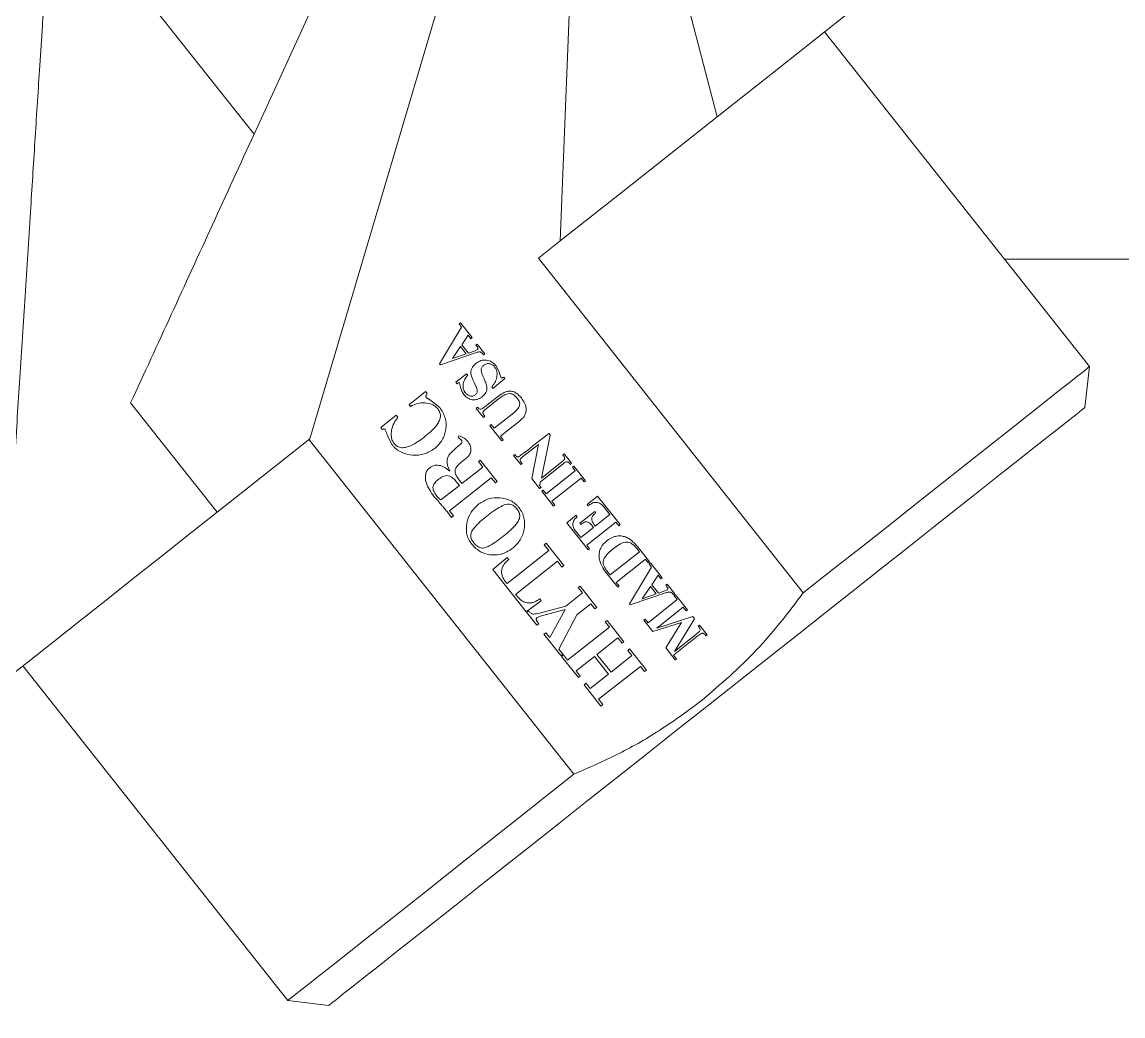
# Model space of a CAD drawing. Header units: millimetres. Extents: x -133 to 8217, y -787 to 7844.
# Drawn here: x 1843.4 to 1967.9, y 6496.9 to 6609.3 of the extents above; entities that cross this region are included whole.
import ezdxf

# ---------------------------------------------------------------- set-up
doc = ezdxf.new("R2010")
doc.units = ezdxf.units.MM
doc.header["$MEASUREMENT"] = 0
doc.layers.add('00_pen 0.10', color=140, linetype='Continuous')
doc.layers.add('00_pen 0.25', color=3, linetype='Continuous')

msp = doc.modelspace()

# ---------------------------------------------------------------- linework, layer by layer
at = {"layer": '00_pen 0.10', "lineweight": 15}
for radius in [2500, 2412.94]:
    msp.add_arc((1864.04, 4407.22), radius, 60, 120, dxfattribs=at)
at = {"layer": '00_pen 0.25', "lineweight": 15}
for p, q in [((1908.34, 6680.89), (1869.64, 6596.59)), ((1904.25, 6584.53), (1907.22, 6659.69)), ((1904.5, 6658.46), (1875.96, 6562.15)), ((1907.96, 6652.4), (1922.01, 6598.57)), ((1846.77, 6625.51), (1869.64, 6596.59)), ((1928.08, 6603.37), (1936.44, 6609.99)), ((1964.09, 6570.32), (1934.15, 6608.17)), ((1922.01, 6598.57), (1928.08, 6603.37)), ((1922.01, 6598.57), (1911.49, 6590.25)), ((1911.49, 6590.25), (1904.25, 6584.53)), ((1901.79, 6582.58), (1904.25, 6584.53)), ((1931.73, 6544.73), (1901.79, 6582.58)), ((1954.49, 6582.46), (2029.04, 6582.46)), ((1890.61, 6570.64), (1893.11, 6574.8)), ((1892.83, 6575.15), (1892.98, 6575.27)), ((1893.11, 6574.8), (1892.83, 6575.15)), ((1892.98, 6575.27), (1894.3, 6573.6)), ((1893.84, 6573.87), (1893.14, 6572.8)), ((1894.15, 6573.48), (1893.84, 6573.87)), ((1894.3, 6573.6), (1894.15, 6573.48)), ((1894.78, 6571.91), (1890.71, 6570.52)), ((1892.06, 6571.23), (1892.98, 6572.59)), ((1892.98, 6572.59), (1893.63, 6571.77)), ((1893.14, 6572.8), (1893.89, 6571.86)), ((1893.89, 6571.86), (1894.62, 6572.11)), ((1894.62, 6572.11), (1894.9, 6572.24)), ((1894.73, 6572.74), (1894.88, 6572.86)), ((1894.83, 6572.62), (1894.73, 6572.74)), ((1894.88, 6572.86), (1895.74, 6571.77)), ((1890.71, 6570.52), (1890.61, 6570.64)), ((1893.63, 6571.77), (1892.06, 6571.23)), ((1895.59, 6571.66), (1895.47, 6571.81)), ((1895.74, 6571.77), (1895.59, 6571.66)), ((1892.44, 6568.55), (1893.66, 6569.52)), ((1893.66, 6569.52), (1893.8, 6569.34)), ((1896.96, 6570.44), (1897.35, 6569.74)), ((1897.35, 6569.74), (1897.44, 6569.47)), ((1897.44, 6569.47), (1897.48, 6569.35)), ((1963.55, 6565.68), (1964.09, 6570.32)), ((1892.57, 6568.38), (1892.44, 6568.55)), ((1892.96, 6568.15), (1892.85, 6568.46)), ((1894.65, 6568.27), (1894.56, 6568.45)), ((1895.52, 6569.24), (1895.69, 6568.88)), ((1898.01, 6568.96), (1896.63, 6567.84)), ((1897.48, 6569.35), (1897.53, 6569.12)), ((1897.53, 6569.12), (1897.56, 6569.07)), ((1897.76, 6569.07), (1897.82, 6569.08)), ((1897.82, 6569.08), (1897.89, 6569.12)), ((1897.89, 6569.12), (1898.01, 6568.96)), ((1888.15, 6566.8), (1889.03, 6567.52)), ((1889.03, 6567.52), (1889.2, 6567.31)), ((1895.77, 6565.8), (1897.15, 6566.9)), ((1896.63, 6567.84), (1896.51, 6567.99)), ((1865.47, 6553.85), (1855.69, 6566.21)), ((1855.69, 6566.21), (1855.69, 6566.21)), ((1887.17, 6566.04), (1888.15, 6566.8)), ((1887.34, 6565.82), (1887.17, 6566.04)), ((1889.46, 6566.62), (1890.64, 6565.69)), ((1894.76, 6565.6), (1894.91, 6565.72)), ((1894.91, 6565.72), (1894.97, 6565.65)), ((1897.28, 6566.67), (1895.88, 6565.56)), ((1883.96, 6563.42), (1885.72, 6564.84)), ((1885.72, 6564.84), (1885.91, 6564.6)), ((1895.59, 6564.55), (1894.76, 6565.6)), ((1895.75, 6564.67), (1895.59, 6564.55)), ((1895.64, 6564.8), (1895.75, 6564.67)), ((1896.79, 6563.35), (1898.81, 6564.95)), ((1884.1, 6563.23), (1883.96, 6563.42)), ((1884.19, 6563.25), (1884.1, 6563.23)), ((1884.61, 6562.89), (1884.48, 6563.18)), ((1896.31, 6563.64), (1896.46, 6563.76)), ((1897.67, 6561.92), (1896.31, 6563.64)), ((1896.46, 6563.76), (1896.79, 6563.35)), ((1899.64, 6564.15), (1897.5, 6562.45)), ((1875.96, 6562.15), (1865.47, 6553.85)), ((1875.96, 6562.15), (1875.92, 6562.02)), ((1875.92, 6562.02), (1905.81, 6524.23)), ((1884.65, 6562.73), (1884.61, 6562.89)), ((1884.7, 6562.57), (1884.65, 6562.73)), ((1885.27, 6561.46), (1884.7, 6562.57)), ((1892.71, 6562.25), (1892.81, 6562.5)), ((1897.5, 6562.45), (1897.82, 6562.04)), ((1897.82, 6562.04), (1897.67, 6561.92)), ((1901.11, 6561.32), (1902.95, 6562.77)), ((1903.11, 6562.57), (1902.13, 6557.72)), ((1902.95, 6562.77), (1903.11, 6562.57)), ((1892.47, 6561.09), (1892.81, 6561.39)), ((1901.79, 6561.53), (1900, 6560.12)), ((1900.05, 6560.48), (1900.58, 6560.89)), ((1900.58, 6560.89), (1901.11, 6561.32)), ((1901.04, 6557.66), (1901.79, 6561.53)), ((1893.45, 6559.8), (1892.91, 6559.37)), ((1895, 6559.59), (1895.22, 6559.76)), ((1895.49, 6558.97), (1895, 6559.59)), ((1895.22, 6559.76), (1897.13, 6557.34)), ((1898.98, 6560.27), (1899.13, 6560.39)), ((1899.79, 6559.24), (1898.98, 6560.27)), ((1899.13, 6560.39), (1899.21, 6560.29)), ((1899.86, 6559.46), (1899.94, 6559.36)), ((1902.13, 6557.72), (1904.43, 6559.55)), ((1904.54, 6560.35), (1904.69, 6560.47)), ((1904.63, 6560.23), (1904.54, 6560.35)), ((1904.69, 6560.47), (1905.54, 6559.39)), ((1893.13, 6557.1), (1895.49, 6558.97)), ((1899.94, 6559.36), (1899.79, 6559.24)), ((1904.58, 6559.34), (1902.01, 6557.31)), ((1902.65, 6555.94), (1905.96, 6558.55)), ((1905.39, 6559.27), (1905.3, 6559.39)), ((1905.54, 6559.39), (1905.39, 6559.27)), ((1905.63, 6558.96), (1905.78, 6559.08)), ((1905.96, 6558.55), (1905.63, 6558.96)), ((1905.78, 6559.08), (1907.11, 6557.4)), ((1896.46, 6557.75), (1891.73, 6554.02)), ((1892.57, 6557.23), (1892.85, 6556.88)), ((1892.88, 6557.43), (1893.13, 6557.1)), ((1896.92, 6557.17), (1896.46, 6557.75)), ((1897.13, 6557.34), (1896.92, 6557.17)), ((1901.93, 6556.53), (1901.04, 6557.66)), ((1902.01, 6557.31), (1901.9, 6556.89)), ((1906.63, 6557.7), (1903.32, 6555.09)), ((1906.96, 6557.28), (1906.63, 6557.7)), ((1907.11, 6557.4), (1906.96, 6557.28)), ((1890.42, 6555.53), (1890.29, 6555.69)), ((1892.85, 6556.88), (1890.77, 6555.24)), ((1901.9, 6556.89), (1902.09, 6556.65)), ((1902.09, 6556.65), (1901.93, 6556.53)), ((1902.17, 6556.23), (1902.32, 6556.35)), ((1903.5, 6554.55), (1902.17, 6556.23)), ((1902.32, 6556.35), (1902.65, 6555.94)), ((1890.4, 6555.18), (1889.98, 6555.65)), ((1890.77, 6555.24), (1890.42, 6555.53)), ((1903.32, 6555.09), (1903.65, 6554.67)), ((1903.65, 6554.67), (1903.5, 6554.55)), ((1907.29, 6554.73), (1908.48, 6555.67)), ((1907.41, 6554.58), (1907.29, 6554.73)), ((1907.49, 6554.64), (1907.41, 6554.58)), ((1908.48, 6555.67), (1911.03, 6552.45)), ((1891.98, 6553.26), (1891.54, 6553.82)), ((1891.73, 6554.02), (1892.2, 6553.43)), ((1892.2, 6553.43), (1891.98, 6553.26)), ((1905, 6552.66), (1906.04, 6553.52)), ((1906.04, 6553.52), (1906.17, 6553.35)), ((1906.48, 6552.62), (1908.17, 6553.95)), ((1908.17, 6553.95), (1908.29, 6553.8)), ((1908.29, 6553.8), (1908.22, 6553.75)), ((1908.22, 6552.29), (1909.88, 6553.59)), ((1909.88, 6553.59), (1909.3, 6554.33)), ((1907.42, 6549.6), (1905, 6552.66)), ((1906.6, 6552.47), (1906.48, 6552.62)), ((1906.57, 6550.98), (1908.02, 6552.13)), ((1906.66, 6552.52), (1906.6, 6552.47)), ((1910.55, 6552.74), (1907.25, 6550.13)), ((1908.02, 6552.13), (1907.87, 6552.33)), ((1908.07, 6552.49), (1908.22, 6552.29)), ((1910.88, 6552.33), (1910.55, 6552.74)), ((1911.03, 6552.45), (1910.88, 6552.33)), ((1905.97, 6551.74), (1906.57, 6550.98)), ((1898.24, 6545.79), (1902.96, 6549.53)), ((1902.45, 6550.17), (1902.67, 6550.34)), ((1902.96, 6549.53), (1902.45, 6550.17)), ((1902.67, 6550.34), (1904.65, 6547.83)), ((1907.25, 6550.13), (1907.57, 6549.72)), ((1907.57, 6549.72), (1907.42, 6549.6)), ((1912.91, 6549.76), (1913.21, 6549.39)), ((1912.99, 6549.97), (1914.35, 6548.24)), ((1896.64, 6547.38), (1898.26, 6548.72)), ((1898.26, 6548.72), (1898.43, 6548.5)), ((1903.93, 6548.31), (1899.2, 6544.57)), ((1904.44, 6547.66), (1903.93, 6548.31)), ((1913.21, 6549.39), (1909.9, 6546.77)), ((1913.88, 6548.53), (1910.57, 6545.92)), ((1914.2, 6548.12), (1913.88, 6548.53)), ((1914.35, 6548.24), (1914.2, 6548.12)), ((1900.42, 6542.6), (1896.64, 6547.38)), ((1904.65, 6547.83), (1904.44, 6547.66)), ((1910.75, 6545.39), (1909.34, 6547.17)), ((1909.5, 6547.27), (1909.9, 6546.77)), ((1912.08, 6543.5), (1914.58, 6547.65)), ((1914.3, 6548), (1914.45, 6548.12)), ((1914.58, 6547.65), (1914.3, 6548)), ((1914.45, 6548.12), (1915.77, 6546.45)), ((1898.07, 6546), (1898.24, 6545.79)), ((1910.57, 6545.92), (1910.9, 6545.51)), ((1915.31, 6546.73), (1914.61, 6545.65)), ((1915.62, 6546.34), (1915.31, 6546.73)), ((1915.77, 6546.45), (1915.62, 6546.34)), ((1899.2, 6544.57), (1899.34, 6544.4)), ((1904.88, 6543.24), (1906.76, 6544.73)), ((1906.29, 6545.33), (1906.5, 6545.5)), ((1906.76, 6544.73), (1906.29, 6545.33)), ((1906.5, 6545.5), (1908.4, 6543.1)), ((1910.9, 6545.51), (1910.75, 6545.39)), ((1916.26, 6544.77), (1912.18, 6543.37)), ((1913.53, 6544.08), (1914.45, 6545.44)), ((1915.1, 6544.62), (1913.53, 6544.08)), ((1914.45, 6545.44), (1915.1, 6544.62)), ((1914.61, 6545.65), (1915.36, 6544.71)), ((1915.36, 6544.71), (1916.09, 6544.96)), ((1916.09, 6544.96), (1916.37, 6545.09)), ((1916.2, 6545.59), (1916.35, 6545.71)), ((1916.3, 6545.48), (1916.2, 6545.59)), ((1916.35, 6545.71), (1917.21, 6544.63)), ((1917.06, 6544.51), (1916.94, 6544.66)), ((1917.21, 6544.63), (1917.06, 6544.51)), ((1917.15, 6544.39), (1917.3, 6544.51)), ((1917.3, 6544.51), (1918.64, 6542.83)), ((1902.11, 6543.85), (1900.42, 6542.6)), ((1901.91, 6542.46), (1904.88, 6543.24)), ((1901.94, 6544.06), (1902.11, 6543.85)), ((1907.72, 6543.51), (1906.14, 6542.26)), ((1908.18, 6542.93), (1907.72, 6543.51)), ((1912.18, 6543.37), (1912.08, 6543.5)), ((1914.18, 6541.36), (1917.48, 6543.98)), ((1917.48, 6543.98), (1917.15, 6544.39)), ((1900.44, 6542.57), (1900.65, 6542.74)), ((1901.62, 6541.07), (1900.44, 6542.57)), ((1900.65, 6542.74), (1900.72, 6542.65)), ((1902.15, 6542.15), (1901.65, 6541.95)), ((1904.82, 6542.85), (1902.15, 6542.15)), ((1903.07, 6539.69), (1904.82, 6542.85)), ((1906.14, 6542.26), (1904.1, 6538.39)), ((1908.4, 6543.1), (1908.18, 6542.93)), ((1918.16, 6543.13), (1915.17, 6540.76)), ((1915.17, 6540.76), (1919.25, 6542.05)), ((1918.49, 6542.71), (1918.16, 6543.13)), ((1918.64, 6542.83), (1918.49, 6542.71)), ((1919.25, 6542.05), (1919.44, 6541.81)), ((1901.84, 6541.24), (1901.62, 6541.07)), ((1905.09, 6537.13), (1909.81, 6540.87)), ((1909.35, 6541.45), (1909.56, 6541.62)), ((1909.81, 6540.87), (1909.35, 6541.45)), ((1909.56, 6541.62), (1911.46, 6539.22)), ((1913.7, 6541.66), (1913.85, 6541.78)), ((1914.73, 6540.36), (1913.7, 6541.66)), ((1913.85, 6541.78), (1914.18, 6541.36)), ((1917.98, 6541.39), (1914.73, 6540.36)), ((1916.18, 6538.52), (1917.98, 6541.39)), ((1919.44, 6541.81), (1917.16, 6538.1)), ((1919.85, 6540.99), (1920, 6541.1)), ((1919.92, 6540.9), (1919.85, 6540.99)), ((1920, 6541.1), (1920.88, 6540)), ((1902.42, 6540.06), (1902.64, 6540.23)), ((1904.33, 6537.65), (1902.42, 6540.06)), ((1902.64, 6540.23), (1903.07, 6539.69)), ((1910.77, 6539.65), (1908.41, 6537.78)), ((1911.25, 6539.05), (1910.77, 6539.65)), ((1919.7, 6539.79), (1917.07, 6537.71)), ((1917.16, 6538.1), (1919.56, 6540)), ((1920.73, 6539.88), (1920.64, 6539.99)), ((1920.88, 6540), (1920.73, 6539.88)), ((1904.1, 6538.39), (1904.55, 6537.82)), ((1911.46, 6539.22), (1911.25, 6539.05)), ((1911.89, 6538.24), (1912.1, 6538.41)), ((1912.1, 6538.41), (1914, 6536.01)), ((1917.25, 6537.18), (1916.18, 6538.52)), ((1904.55, 6537.82), (1904.33, 6537.65)), ((1904.41, 6537.55), (1904.63, 6537.72)), ((1906.31, 6535.15), (1904.41, 6537.55)), ((1904.63, 6537.72), (1905.09, 6537.13)), ((1908.13, 6537.56), (1906.05, 6535.92)), ((1909.71, 6535.55), (1908.13, 6537.56)), ((1908.41, 6537.78), (1910, 6535.78)), ((1910, 6535.78), (1912.36, 6537.65)), ((1912.36, 6537.65), (1911.89, 6538.24)), ((1917.07, 6537.71), (1917.4, 6537.29)), ((1917.4, 6537.29), (1917.25, 6537.18)), ((1843.51, 6536.48), (1873.45, 6498.63)), ((1906.05, 6535.92), (1906.52, 6535.32)), ((1913.32, 6536.43), (1908.6, 6532.7)), ((1913.79, 6535.84), (1913.32, 6536.43)), ((1914, 6536.01), (1913.79, 6535.84)), ((1906.52, 6535.32), (1906.31, 6535.15)), ((1907.64, 6533.91), (1909.71, 6535.55)), ((1906.95, 6534.34), (1907.17, 6534.51)), ((1908.85, 6531.94), (1906.95, 6534.34)), ((1907.17, 6534.51), (1907.64, 6533.91)), ((1908.6, 6532.7), (1909.06, 6532.11)), ((1909.06, 6532.11), (1908.85, 6531.94)), ((1873.45, 6498.63), (1878.08, 6498.09))]:
    msp.add_line(p, q, dxfattribs=at)
at = {"layer": '00_pen 0.25', "lineweight": 15, "flags": 128}
for points in [[(1931.73, 6544.73), (1935.16, 6547.44), (1938.49, 6550.07), (1941.69, 6552.6), (1944.74, 6555.02), (1947.63, 6557.3), (1950.33, 6559.44), (1952.83, 6561.42), (1955.11, 6563.22), (1957.16, 6564.84), (1958.96, 6566.27), (1960.51, 6567.49), (1961.79, 6568.5), (1962.79, 6569.29), (1963.51, 6569.86), (1963.95, 6570.21), (1964.09, 6570.32)], [(1920.82, 6531.89), (1924.25, 6534.61), (1927.67, 6537.31), (1931.04, 6539.97), (1934.35, 6542.59), (1937.57, 6545.13), (1940.68, 6547.59), (1943.66, 6549.95), (1946.49, 6552.19), (1949.15, 6554.3), (1951.64, 6556.26), (1953.92, 6558.07), (1955.98, 6559.7), (1957.82, 6561.16), (1959.42, 6562.42), (1960.77, 6563.49), (1961.86, 6564.35), (1962.69, 6565), (1963.24, 6565.44), (1963.51, 6565.66), (1963.55, 6565.68)], [(1841.22, 6534.67), (1844.05, 6536.91), (1846.95, 6539.2), (1849.91, 6541.54), (1852.92, 6543.93), (1855.99, 6546.36), (1859.11, 6548.82), (1862.27, 6551.32), (1865.47, 6553.85)], [(1878.08, 6498.09), (1878.12, 6498.12), (1878.4, 6498.33), (1878.95, 6498.77), (1879.77, 6499.42), (1880.86, 6500.28), (1882.21, 6501.35), (1883.81, 6502.62), (1885.65, 6504.07), (1887.72, 6505.71), (1890, 6507.51), (1892.48, 6509.47), (1895.14, 6511.58), (1897.98, 6513.82), (1900.96, 6516.18), (1904.07, 6518.64), (1907.28, 6521.18), (1910.59, 6523.8), (1913.96, 6526.46), (1917.38, 6529.17), (1920.82, 6531.89)], [(1905.81, 6524.23), (1902.38, 6521.51), (1899.05, 6518.88), (1895.85, 6516.35), (1892.8, 6513.93), (1889.91, 6511.65), (1887.21, 6509.51), (1884.71, 6507.54), (1882.43, 6505.73), (1880.38, 6504.11), (1878.57, 6502.69), (1877.03, 6501.46), (1875.75, 6500.45), (1874.75, 6499.66), (1874.02, 6499.09), (1873.59, 6498.74), (1873.45, 6498.63)]]:
    msp.add_lwpolyline(points, dxfattribs=at)
at = {"layer": '00_pen 0.25', "lineweight": 15}
for points, knots in [([(1846.77, 6625.51), (1846.66, 6623.77), (1846.45, 6620.54), (1846.16, 6616.04), (1845.92, 6612.23), (1845.68, 6608.42), (1845.34, 6603.16), (1844.9, 6596.31), (1844.36, 6587.82), (1843.79, 6578.93), (1843.2, 6569.71), (1842.82, 6563.69), (1842.63, 6560.73)], [0, 0, 0, 0, 0.079315, 0.147989, 0.206022, 0.253816, 0.32261, 0.447113, 0.568791, 0.714689, 0.859775, 1, 1, 1, 1]), ([(1869.64, 6596.59), (1868.07, 6593.17), (1864.94, 6586.35), (1860.27, 6576.18), (1857.22, 6569.53), (1855.69, 6566.21)], [0, 0, 0, 0, 0.334017, 0.667635, 1, 1, 1, 1]), ([(1895.47, 6571.81), (1895.43, 6571.85), (1895.36, 6571.92), (1895.25, 6571.97), (1895.06, 6572), (1894.91, 6571.95), (1894.78, 6571.91)], [0, 0, 0, 0, 0.249772, 0.373445, 0.500371, 1, 1, 1, 1]), ([(1894.9, 6572.24), (1894.91, 6572.25), (1894.94, 6572.28), (1894.95, 6572.33), (1894.96, 6572.39), (1894.93, 6572.49), (1894.87, 6572.57), (1894.83, 6572.62)], [0, 0, 0, 0, 0.128436, 0.246898, 0.368252, 0.500344, 1, 1, 1, 1]), ([(1894.56, 6568.45), (1894.37, 6568.84), (1894.13, 6569.32), (1894.17, 6569.96), (1894.36, 6570.35), (1894.59, 6570.56), (1894.75, 6570.7)], [0, 0, 0, 0, 0.499576, 0.624716, 0.74987, 1, 1, 1, 1]), ([(1894.75, 6570.7), (1894.93, 6570.81), (1895.19, 6570.99), (1895.6, 6571.07), (1895.92, 6571.06), (1896.22, 6570.99), (1896.61, 6570.82), (1896.82, 6570.59), (1896.96, 6570.44)], [0, 0, 0, 0, 0.249483, 0.373556, 0.49997, 0.626368, 0.750421, 1, 1, 1, 1]), ([(1896.83, 6570.3), (1896.75, 6570.39), (1896.59, 6570.56), (1896.31, 6570.65), (1896.08, 6570.67), (1895.85, 6570.64), (1895.71, 6570.54), (1895.61, 6570.48)], [0, 0, 0, 0, 0.250128, 0.499675, 0.624984, 0.750472, 1, 1, 1, 1]), ([(1895.61, 6570.48), (1895.52, 6570.4), (1895.4, 6570.28), (1895.31, 6570.07), (1895.31, 6569.72), (1895.43, 6569.45), (1895.52, 6569.24)], [0, 0, 0, 0, 0.249443, 0.374499, 0.499727, 1, 1, 1, 1]), ([(1896.51, 6567.99), (1896.63, 6568.16), (1896.88, 6568.5), (1897.11, 6569.1), (1897.13, 6569.64), (1897.01, 6570.04), (1896.89, 6570.22), (1896.83, 6570.3)], [0, 0, 0, 0, 0.2504953, 0.5005482, 0.7497145, 0.8748894, 1, 1, 1, 1]), ([(1892.85, 6568.46), (1892.84, 6568.47), (1892.83, 6568.48), (1892.8, 6568.49), (1892.78, 6568.5), (1892.74, 6568.49), (1892.67, 6568.46), (1892.61, 6568.42), (1892.57, 6568.38)], [0, 0, 0, 0, 0.125046, 0.18532, 0.250333, 0.358059, 0.499821, 1, 1, 1, 1]), ([(1893.36, 6567.16), (1893.27, 6567.32), (1893.07, 6567.62), (1893, 6567.97), (1892.96, 6568.15)], [0, 0, 0, 0, 0.499232, 1, 1, 1, 1]), ([(1893.8, 6569.34), (1893.68, 6569.2), (1893.45, 6568.92), (1893.3, 6568.48), (1893.26, 6568.12), (1893.28, 6567.85), (1893.36, 6567.63), (1893.45, 6567.47), (1893.5, 6567.4), (1893.53, 6567.37)], [0, 0, 0, 0, 0.250055, 0.499632, 0.62814, 0.7498, 0.874777, 0.937399, 1, 1, 1, 1]), ([(1894.67, 6567.13), (1894.71, 6567.17), (1894.79, 6567.24), (1894.86, 6567.38), (1894.89, 6567.53), (1894.85, 6567.84), (1894.74, 6568.08), (1894.65, 6568.27)], [0, 0, 0, 0, 0.125132, 0.250027, 0.36741, 0.500033, 1, 1, 1, 1]), ([(1895.69, 6568.88), (1895.75, 6568.7), (1895.89, 6568.36), (1895.99, 6567.9), (1895.92, 6567.53), (1895.74, 6567.19), (1895.52, 6567.01), (1895.38, 6566.88)], [0, 0, 0, 0, 0.250469, 0.500219, 0.620233, 0.750112, 1, 1, 1, 1]), ([(1897.56, 6569.07), (1897.57, 6569.06), (1897.58, 6569.05), (1897.61, 6569.04), (1897.67, 6569.05), (1897.72, 6569.06), (1897.76, 6569.07)], [0, 0, 0, 0, 0.136926, 0.247821, 0.500937, 1, 1, 1, 1]), ([(1889.2, 6567.31), (1889.15, 6567.23), (1889.1, 6567.13), (1889.06, 6567), (1889.06, 6566.94), (1889.08, 6566.87), (1889.1, 6566.84), (1889.12, 6566.82)], [0, 0, 0, 0, 0.500109, 0.636473, 0.75005, 0.874999, 1, 1, 1, 1]), ([(1895.38, 6566.88), (1895.22, 6566.78), (1894.98, 6566.62), (1894.6, 6566.56), (1894.31, 6566.57), (1894.04, 6566.64), (1893.69, 6566.81), (1893.49, 6567.02), (1893.36, 6567.16)], [0, 0, 0, 0, 0.249342, 0.373236, 0.499789, 0.623804, 0.750239, 1, 1, 1, 1]), ([(1893.53, 6567.37), (1893.6, 6567.29), (1893.75, 6567.12), (1894.01, 6567.01), (1894.22, 6566.98), (1894.38, 6566.99), (1894.54, 6567.04), (1894.63, 6567.1), (1894.67, 6567.13)], [0, 0, 0, 0, 0.24993, 0.499411, 0.628387, 0.749739, 0.874839, 1, 1, 1, 1]), ([(1897.15, 6566.9), (1897.36, 6567.05), (1897.69, 6567.29), (1898.17, 6567.5), (1898.56, 6567.57), (1898.95, 6567.52), (1899.42, 6567.27), (1899.68, 6566.98), (1899.86, 6566.78)], [0, 0, 0, 0, 0.2502943, 0.3843764, 0.5005283, 0.6252992, 0.7502927, 1, 1, 1, 1]), ([(1899.38, 6566.77), (1899.24, 6566.92), (1899.03, 6567.15), (1898.64, 6567.28), (1898.23, 6567.26), (1897.76, 6567.03), (1897.44, 6566.79), (1897.28, 6566.67)], [0, 0, 0, 0, 0.249359, 0.373397, 0.499295, 0.749212, 1, 1, 1, 1]), ([(1890.44, 6565.51), (1890.34, 6565.62), (1890.15, 6565.83), (1889.66, 6566.12), (1888.96, 6566.26), (1888.11, 6566.19), (1887.6, 6565.94), (1887.34, 6565.82)], [0, 0, 0, 0, 0.125237, 0.250377, 0.49985, 0.749754, 1, 1, 1, 1]), ([(1889.12, 6566.82), (1889.13, 6566.8), (1889.15, 6566.78), (1889.19, 6566.76), (1889.22, 6566.74), (1889.24, 6566.73), (1889.26, 6566.72), (1889.27, 6566.71), (1889.27, 6566.71), (1889.28, 6566.71), (1889.28, 6566.71), (1889.28, 6566.71), (1889.28, 6566.71), (1889.28, 6566.71), (1889.28, 6566.71), (1889.28, 6566.71), (1889.28, 6566.71), (1889.28, 6566.71), (1889.29, 6566.7), (1889.32, 6566.69), (1889.38, 6566.66), (1889.43, 6566.64), (1889.46, 6566.62)], [0, 0, 0, 0, 0.124771, 0.249806, 0.337556, 0.409211, 0.452185, 0.475359, 0.487434, 0.493701, 0.496726, 0.49824, 0.499161, 0.49951, 0.499684, 0.499774, 0.499816, 0.499863, 0.508017, 0.57197, 0.749867, 1, 1, 1, 1]), ([(1890.64, 6565.69), (1890.88, 6565.32), (1891.35, 6564.59), (1891.38, 6563.46), (1891.2, 6562.62), (1890.85, 6561.82), (1890.38, 6561.37), (1890.06, 6561.07)], [0, 0, 0, 0, 0.24965, 0.499351, 0.625853, 0.750209, 1, 1, 1, 1]), ([(1894.97, 6565.65), (1894.99, 6565.62), (1895.04, 6565.56), (1895.13, 6565.51), (1895.21, 6565.5), (1895.29, 6565.5), (1895.49, 6565.59), (1895.64, 6565.71), (1895.77, 6565.8)], [0, 0, 0, 0, 0.125246, 0.249966, 0.311359, 0.375391, 0.500287, 1, 1, 1, 1]), ([(1898.81, 6564.95), (1899.11, 6565.19), (1899.48, 6565.48), (1899.69, 6566), (1899.65, 6566.38), (1899.49, 6566.61), (1899.38, 6566.77)], [0, 0, 0, 0, 0.500101, 0.625175, 0.750167, 1, 1, 1, 1]), ([(1899.86, 6566.78), (1900, 6566.57), (1900.23, 6566.26), (1900.39, 6565.77), (1900.42, 6565.4), (1900.35, 6565.03), (1900.12, 6564.57), (1899.83, 6564.32), (1899.64, 6564.15)], [0, 0, 0, 0, 0.250066, 0.38166, 0.5002133, 0.6228718, 0.7503034, 1, 1, 1, 1]), ([(1885.91, 6564.6), (1885.75, 6564.38), (1885.43, 6563.95), (1885.16, 6563.18), (1885.12, 6562.5), (1885.25, 6561.97), (1885.4, 6561.74), (1885.48, 6561.63)], [0, 0, 0, 0, 0.250283, 0.500295, 0.749887, 0.874962, 1, 1, 1, 1]), ([(1889.04, 6562.48), (1889.52, 6562.88), (1890.13, 6563.39), (1890.6, 6564.2), (1890.71, 6564.58), (1890.71, 6564.88), (1890.65, 6565.19), (1890.52, 6565.38), (1890.44, 6565.51)], [0, 0, 0, 0, 0.4997052, 0.6351091, 0.7499891, 0.8138616, 0.875243, 1, 1, 1, 1]), ([(1895.88, 6565.56), (1895.75, 6565.46), (1895.61, 6565.35), (1895.52, 6565.18), (1895.5, 6565.1), (1895.53, 6564.96), (1895.6, 6564.86), (1895.64, 6564.8)], [0, 0, 0, 0, 0.499606, 0.564474, 0.624828, 0.750033, 1, 1, 1, 1]), ([(1884.48, 6563.18), (1884.46, 6563.2), (1884.43, 6563.24), (1884.32, 6563.27), (1884.24, 6563.26), (1884.19, 6563.25)], [0, 0, 0, 0, 0.25008, 0.500917, 1, 1, 1, 1]), ([(1885.48, 6561.63), (1885.6, 6561.51), (1885.77, 6561.32), (1886.09, 6561.19), (1886.43, 6561.13), (1886.86, 6561.19), (1887.82, 6561.55), (1888.5, 6562.06), (1889.04, 6562.48)], [0, 0, 0, 0, 0.124688, 0.185961, 0.249868, 0.374763, 0.499952, 1, 1, 1, 1]), ([(1893.07, 6562.04), (1893.02, 6562.09), (1892.91, 6562.18), (1892.78, 6562.23), (1892.71, 6562.25)], [0, 0, 0, 0, 0.498937, 1, 1, 1, 1]), ([(1892.81, 6562.5), (1893.01, 6562.43), (1893.41, 6562.28), (1893.7, 6561.96), (1893.84, 6561.8)], [0, 0, 0, 0, 0.499412, 1, 1, 1, 1]), ([(1892.81, 6561.39), (1892.91, 6561.47), (1893.04, 6561.58), (1893.13, 6561.76), (1893.14, 6561.86), (1893.12, 6561.96), (1893.09, 6562.01), (1893.07, 6562.04)], [0, 0, 0, 0, 0.499115, 0.629926, 0.749546, 0.874892, 1, 1, 1, 1]), ([(1890.06, 6561.07), (1889.68, 6560.83), (1888.93, 6560.35), (1887.57, 6560.25), (1886.47, 6560.5), (1885.81, 6560.91), (1885.48, 6561.21), (1885.34, 6561.38), (1885.27, 6561.46)], [0, 0, 0, 0, 0.24966, 0.499437, 0.749118, 0.874449, 0.937213, 1, 1, 1, 1]), ([(1891.76, 6558.51), (1891.66, 6558.74), (1891.51, 6559.09), (1891.44, 6559.59), (1891.48, 6559.97), (1891.67, 6560.3), (1891.99, 6560.69), (1892.27, 6560.93), (1892.47, 6561.09)], [0, 0, 0, 0, 0.250008, 0.376773, 0.499794, 0.624975, 0.749781, 1, 1, 1, 1]), ([(1893.84, 6561.8), (1893.95, 6561.64), (1894.12, 6561.39), (1894.18, 6561), (1894.15, 6560.72), (1894.04, 6560.44), (1893.83, 6560.12), (1893.6, 6559.92), (1893.45, 6559.8)], [0, 0, 0, 0, 0.249363, 0.3748, 0.499415, 0.615022, 0.749723, 1, 1, 1, 1]), ([(1899.21, 6560.29), (1899.23, 6560.26), (1899.29, 6560.2), (1899.38, 6560.14), (1899.46, 6560.12), (1899.55, 6560.14), (1899.75, 6560.25), (1899.92, 6560.38), (1900.05, 6560.48)], [0, 0, 0, 0, 0.125106, 0.249994, 0.312116, 0.375041, 0.499997, 1, 1, 1, 1]), ([(1900, 6560.12), (1899.94, 6560.06), (1899.84, 6559.98), (1899.74, 6559.86), (1899.72, 6559.78), (1899.72, 6559.72), (1899.76, 6559.6), (1899.82, 6559.52), (1899.86, 6559.46)], [0, 0, 0, 0, 0.300267, 0.499734, 0.553741, 0.611593, 0.749997, 1, 1, 1, 1]), ([(1904.43, 6559.55), (1904.55, 6559.63), (1904.67, 6559.73), (1904.75, 6559.89), (1904.77, 6559.96), (1904.73, 6560.09), (1904.67, 6560.17), (1904.63, 6560.23)], [0, 0, 0, 0, 0.499448, 0.563957, 0.624651, 0.749923, 1, 1, 1, 1]), ([(1905.3, 6559.39), (1905.25, 6559.44), (1905.18, 6559.52), (1905.07, 6559.57), (1904.99, 6559.57), (1904.82, 6559.53), (1904.7, 6559.43), (1904.58, 6559.34)], [0, 0, 0, 0, 0.249878, 0.374963, 0.433187, 0.500497, 1, 1, 1, 1]), ([(1889.98, 6555.65), (1889.62, 6556.15), (1889.16, 6556.79), (1888.99, 6557.7), (1889.02, 6558.17), (1889.2, 6558.6), (1889.43, 6558.81), (1889.54, 6558.92)], [0, 0, 0, 0, 0.499214, 0.625491, 0.749846, 0.87488, 1, 1, 1, 1]), ([(1889.54, 6558.92), (1889.63, 6558.98), (1889.8, 6559.09), (1890.1, 6559.18), (1890.4, 6559.19), (1890.81, 6559.11), (1891.28, 6558.89), (1891.6, 6558.64), (1891.76, 6558.51)], [0, 0, 0, 0, 0.12498, 0.249939, 0.373655, 0.500017, 0.749793, 1, 1, 1, 1]), ([(1892.91, 6559.37), (1892.77, 6559.25), (1892.55, 6559.06), (1892.38, 6558.71), (1892.35, 6558.43), (1892.42, 6558.16), (1892.59, 6557.81), (1892.76, 6557.58), (1892.88, 6557.43)], [0, 0, 0, 0, 0.249806, 0.379521, 0.499359, 0.612823, 0.749641, 1, 1, 1, 1]), ([(1890.29, 6555.69), (1890.19, 6555.84), (1890.02, 6556.06), (1889.89, 6556.39), (1889.85, 6556.66), (1889.91, 6556.93), (1890.1, 6557.24), (1890.31, 6557.42), (1890.45, 6557.54)], [0, 0, 0, 0, 0.250194, 0.375339, 0.500174, 0.617489, 0.750004, 1, 1, 1, 1]), ([(1890.45, 6557.54), (1890.62, 6557.67), (1890.88, 6557.85), (1891.27, 6558), (1891.6, 6558.01), (1891.89, 6557.88), (1892.23, 6557.63), (1892.43, 6557.39), (1892.57, 6557.23)], [0, 0, 0, 0, 0.250146, 0.376519, 0.499768, 0.624516, 0.749662, 1, 1, 1, 1]), ([(1891.54, 6553.82), (1891.43, 6553.96), (1891.28, 6554.14), (1891.11, 6554.35), (1891.04, 6554.44), (1891.01, 6554.47), (1890.99, 6554.49), (1890.99, 6554.5), (1890.98, 6554.5), (1890.98, 6554.5), (1890.98, 6554.51), (1890.98, 6554.51), (1890.98, 6554.51), (1890.98, 6554.51), (1890.98, 6554.51), (1890.98, 6554.51), (1890.98, 6554.51), (1890.98, 6554.51), (1890.97, 6554.52), (1890.87, 6554.6), (1890.69, 6554.86), (1890.5, 6555.07), (1890.4, 6555.18)], [0, 0, 0, 0, 0.2966292, 0.4099681, 0.4579238, 0.479622, 0.4900031, 0.4949875, 0.497467, 0.498703, 0.4993724, 0.4997071, 0.4998748, 0.499924, 0.4999492, 0.4999617, 0.499968, 0.4999743, 0.5019267, 0.5187696, 0.7500139, 1, 1, 1, 1]), ([(1894.27, 6550.23), (1894.14, 6550.41), (1893.89, 6550.76), (1893.68, 6551.37), (1893.62, 6552.01), (1893.71, 6552.87), (1894.11, 6553.91), (1894.74, 6554.5), (1895.06, 6554.79)], [0, 0, 0, 0, 0.125205, 0.250388, 0.371943, 0.500824, 0.750256, 1, 1, 1, 1]), ([(1895.06, 6554.79), (1895.42, 6555.02), (1896.13, 6555.47), (1897.43, 6555.55), (1898.46, 6555.3), (1899.09, 6554.9), (1899.39, 6554.61), (1899.53, 6554.45), (1899.6, 6554.37)], [0, 0, 0, 0, 0.2496411, 0.4994447, 0.7490872, 0.8744519, 0.9372425, 1, 1, 1, 1]), ([(1895.95, 6553.4), (1896.47, 6553.81), (1897.19, 6554.36), (1898.12, 6554.77), (1898.54, 6554.77), (1898.78, 6554.71), (1899.07, 6554.55), (1899.24, 6554.36), (1899.35, 6554.24)], [0, 0, 0, 0, 0.500526, 0.689591, 0.750015, 0.810896, 0.875135, 1, 1, 1, 1]), ([(1909.3, 6554.33), (1909.18, 6554.46), (1909.01, 6554.67), (1908.71, 6554.87), (1908.47, 6554.97), (1908.2, 6554.98), (1907.85, 6554.89), (1907.63, 6554.74), (1907.49, 6554.64)], [0, 0, 0, 0, 0.250171, 0.376582, 0.500348, 0.623825, 0.750264, 1, 1, 1, 1]), ([(1894.47, 6550.41), (1894.38, 6550.54), (1894.24, 6550.74), (1894.15, 6551.04), (1894.13, 6551.28), (1894.17, 6551.51), (1894.3, 6551.81), (1894.84, 6552.5), (1895.46, 6553), (1895.95, 6553.4)], [0, 0, 0, 0, 0.124859, 0.190004, 0.249892, 0.311364, 0.374918, 0.499958, 1, 1, 1, 1]), ([(1899.35, 6554.24), (1899.44, 6554.11), (1899.58, 6553.91), (1899.67, 6553.6), (1899.68, 6553.36), (1899.64, 6553.13), (1899.52, 6552.83), (1899, 6552.11), (1898.38, 6551.61), (1897.88, 6551.2)], [0, 0, 0, 0, 0.1248439, 0.1878327, 0.2499011, 0.3105874, 0.3750121, 0.5000715, 1, 1, 1, 1]), ([(1899.6, 6554.37), (1899.72, 6554.19), (1899.97, 6553.84), (1900.25, 6553.03), (1900.24, 6551.94), (1899.83, 6550.69), (1899.2, 6550.09), (1898.89, 6549.79)], [0, 0, 0, 0, 0.125388, 0.250748, 0.500396, 0.750164, 1, 1, 1, 1]), ([(1906.17, 6553.35), (1906.06, 6553.25), (1905.88, 6553.09), (1905.74, 6552.82), (1905.68, 6552.59), (1905.68, 6552.36), (1905.75, 6552.06), (1905.88, 6551.87), (1905.97, 6551.74)], [0, 0, 0, 0, 0.249769, 0.376654, 0.50004, 0.624143, 0.7503, 1, 1, 1, 1]), ([(1908.22, 6553.75), (1908.13, 6553.67), (1907.99, 6553.55), (1907.87, 6553.33), (1907.82, 6553.16), (1907.82, 6552.97), (1907.89, 6552.74), (1908, 6552.59), (1908.07, 6552.49)], [0, 0, 0, 0, 0.249882, 0.376415, 0.500078, 0.623476, 0.750228, 1, 1, 1, 1]), ([(1907.87, 6552.33), (1907.79, 6552.42), (1907.67, 6552.56), (1907.48, 6552.71), (1907.32, 6552.79), (1907.14, 6552.79), (1906.97, 6552.72), (1906.81, 6552.63), (1906.71, 6552.55), (1906.66, 6552.52)], [0, 0, 0, 0, 0.250321, 0.389578, 0.500222, 0.612895, 0.749595, 0.874737, 1, 1, 1, 1]), ([(1897.88, 6551.2), (1897.35, 6550.79), (1896.69, 6550.27), (1895.85, 6549.86), (1895.52, 6549.79), (1895.27, 6549.81), (1895.03, 6549.9), (1894.75, 6550.09), (1894.58, 6550.28), (1894.47, 6550.41)], [0, 0, 0, 0, 0.500184, 0.625141, 0.688191, 0.750067, 0.812582, 0.875084, 1, 1, 1, 1]), ([(1909.51, 6550.62), (1909.79, 6550.81), (1910.22, 6551.09), (1910.89, 6551.2), (1911.39, 6551.15), (1911.86, 6550.97), (1912.43, 6550.61), (1912.76, 6550.23), (1912.99, 6549.97)], [0, 0, 0, 0, 0.249361, 0.374541, 0.499496, 0.624611, 0.749829, 1, 1, 1, 1]), ([(1898.89, 6549.79), (1898.53, 6549.55), (1897.8, 6549.07), (1896.68, 6548.98), (1895.84, 6549.13), (1895.02, 6549.44), (1894.57, 6549.92), (1894.27, 6550.23)], [0, 0, 0, 0, 0.249921, 0.499559, 0.625004, 0.750416, 1, 1, 1, 1]), ([(1909.34, 6547.17), (1909.15, 6547.44), (1908.87, 6547.84), (1908.68, 6548.47), (1908.63, 6548.96), (1908.69, 6549.44), (1908.92, 6550.05), (1909.27, 6550.39), (1909.51, 6550.62)], [0, 0, 0, 0, 0.250086, 0.3779, 0.500549, 0.627299, 0.750878, 1, 1, 1, 1]), ([(1909.5, 6547.27), (1909.36, 6547.48), (1909.14, 6547.79), (1909.09, 6548.3), (1909.26, 6548.78), (1909.67, 6549.26), (1910.06, 6549.58), (1910.25, 6549.73)], [0, 0, 0, 0, 0.24938, 0.374241, 0.499079, 0.749203, 1, 1, 1, 1]), ([(1910.25, 6549.73), (1910.45, 6549.89), (1910.87, 6550.19), (1911.47, 6550.48), (1912, 6550.47), (1912.48, 6550.25), (1912.73, 6549.96), (1912.91, 6549.76)], [0, 0, 0, 0, 0.250769, 0.500424, 0.625237, 0.750217, 1, 1, 1, 1]), ([(1898.43, 6548.5), (1898.25, 6548.34), (1897.98, 6548.1), (1897.73, 6547.68), (1897.62, 6547.34), (1897.61, 6546.98), (1897.72, 6546.5), (1897.93, 6546.2), (1898.07, 6546)], [0, 0, 0, 0, 0.249987, 0.379099, 0.500179, 0.622894, 0.750344, 1, 1, 1, 1]), ([(1916.94, 6544.66), (1916.9, 6544.71), (1916.84, 6544.78), (1916.72, 6544.82), (1916.53, 6544.85), (1916.38, 6544.8), (1916.26, 6544.77)], [0, 0, 0, 0, 0.249817, 0.373388, 0.50034, 1, 1, 1, 1]), ([(1916.37, 6545.09), (1916.38, 6545.11), (1916.41, 6545.13), (1916.43, 6545.18), (1916.43, 6545.24), (1916.4, 6545.34), (1916.34, 6545.42), (1916.3, 6545.48)], [0, 0, 0, 0, 0.1287926, 0.2466919, 0.3685519, 0.5000598, 1, 1, 1, 1]), ([(1920.26, 6532.58), (1922.38, 6534.4), (1926.63, 6538.05), (1930.03, 6542.5), (1931.73, 6544.73)], [0, 0, 0, 0, 0.498895, 1, 1, 1, 1]), ([(1899.34, 6544.4), (1899.51, 6544.21), (1899.76, 6543.93), (1900.2, 6543.69), (1900.56, 6543.59), (1900.94, 6543.59), (1901.43, 6543.71), (1901.74, 6543.92), (1901.94, 6544.06)], [0, 0, 0, 0, 0.249859, 0.376642, 0.500125, 0.621929, 0.750322, 1, 1, 1, 1]), ([(1900.72, 6542.65), (1900.8, 6542.57), (1900.9, 6542.44), (1901.1, 6542.35), (1901.32, 6542.34), (1901.59, 6542.38), (1901.8, 6542.43), (1901.91, 6542.46)], [0, 0, 0, 0, 0.249651, 0.374682, 0.499519, 0.749641, 1, 1, 1, 1]), ([(1901.65, 6541.95), (1901.63, 6541.93), (1901.59, 6541.89), (1901.54, 6541.84), (1901.52, 6541.79), (1901.52, 6541.73), (1901.54, 6541.67), (1901.61, 6541.56), (1901.71, 6541.41), (1901.79, 6541.3), (1901.84, 6541.24)], [0, 0, 0, 0, 0.1249679, 0.1900152, 0.2501961, 0.3078353, 0.3751272, 0.49994, 0.750039, 1, 1, 1, 1]), ([(1919.56, 6540), (1919.71, 6540.12), (1919.9, 6540.27), (1920.07, 6540.48), (1920.09, 6540.58), (1920.06, 6540.72), (1919.98, 6540.82), (1919.92, 6540.9)], [0, 0, 0, 0, 0.5009, 0.625524, 0.684563, 0.750576, 1, 1, 1, 1]), ([(1920.64, 6539.99), (1920.6, 6540.03), (1920.54, 6540.1), (1920.44, 6540.16), (1920.35, 6540.17), (1920.26, 6540.16), (1920.03, 6540.04), (1919.85, 6539.9), (1919.7, 6539.79)], [0, 0, 0, 0, 0.140548, 0.249768, 0.31174, 0.374695, 0.49974, 1, 1, 1, 1]), ([(1905.81, 6524.23), (1907.52, 6524.98), (1910.93, 6526.48), (1915.79, 6529.26), (1918.77, 6531.47), (1920.26, 6532.58)], [0, 0, 0, 0, 0.335456, 0.666824, 1, 1, 1, 1])]:
    msp.add_open_spline(points, degree=3, knots=knots, dxfattribs=at)

doc.saveas('drawing.dxf')
